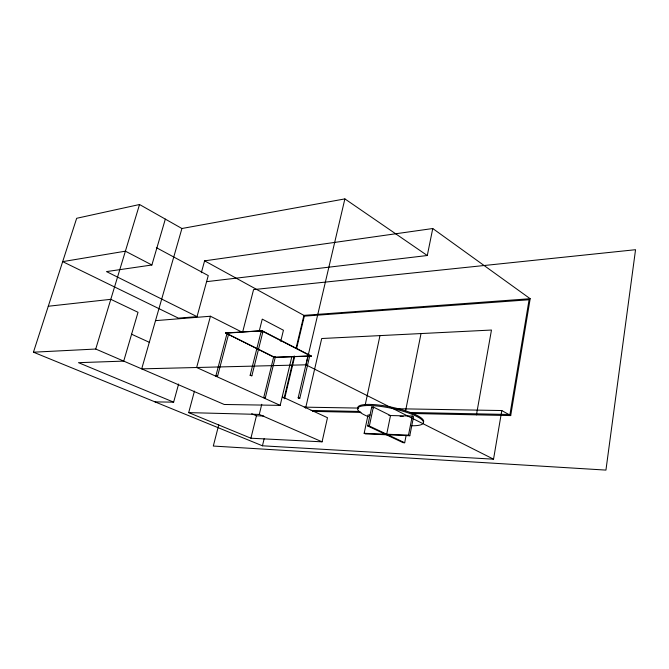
<?xml version="1.0" encoding="UTF-8"?>
<svg xmlns="http://www.w3.org/2000/svg" width="669" height="669" viewBox="0 0 669 669"><rect width="100%" height="100%" fill="white"/><g stroke="black" fill="none" stroke-linecap="round" stroke-linejoin="round"><path stroke-width="1" d="M217.534 376.321L215.886 375.861L217.55 376.304L228.639 333.965L226.992 333.538L228.639 333.965M250.139 375.326L261.161 331.481L262.097 331.473L262.867 331.891L251.862 375.786L250.139 375.326L251.862 375.761M261.161 331.506L261.679 331.849M411.569 413.475L510.706 415.583L530.174 298.709L432.759 228.522L204.605 260.843L201.327 272.718M432.759 228.522L427.29 255.516L344.886 198.902L181.918 228.505L139.537 204.513L76.667 218.295L33.45 352.195L262.44 445.797L493.538 459.177L501.792 410.54L396.265 408.726M476.437 414.855L491.472 330.043L321.714 338.514L305.591 408.182M370.108 415.064L368.025 415.014L364.153 433.303L365.466 433.905L409.796 435.736L413.551 416.703L412.255 416.051L388.873 415.499M386.699 434.223L390.512 415.541L373.352 407.053L371.713 407.028L367.724 425.961L403.056 442.661L404.686 442.736L406.108 435.586M409.796 435.736L408.5 435.109L412.255 416.051M405.489 411.293L421.027 333.563M404.686 442.736L369.363 426.019L373.352 407.053M365.115 405.381L379.975 335.604M263.72 397.528L273.73 356.702L274.608 356.719L275.31 357.087L265.3 397.955L263.737 397.52L265.309 397.938M194.462 391.089L188.691 412.622L250.917 438.22L322.073 441.824L327.476 417.715L282.402 396.893M274.441 357.472L311.269 355.983L262.139 330.729L225.57 332.961L273.512 357.02M298.165 397.879L308.066 355.565L308.919 355.532L309.705 355.941L299.812 398.222L298.157 397.821L299.787 398.256M181.918 228.505L141.703 368.862L305.976 364.814L344.886 198.902M284.032 398.54L294.209 355.941M296.15 347.83L303.902 315.375L530.174 298.709M284.593 398.783L294.703 356.452M296.626 348.39L304.328 316.136L529.087 299.754L509.937 414.512L409.997 412.472M33.45 352.195L95.734 349.034L224.232 404.477L280.169 405.364L291.726 357.162M262.44 445.797L264.146 438.764M280.737 341.29L283.439 330.243L262.248 319.121L259.112 331.565M188.691 412.622L259.279 414.429L261.763 404.293M250.917 438.22L256.444 415.792L263.753 415.993M225.495 333.237L262.139 330.729M218.755 424.848L213.302 446.047L605.938 470.098L635.55 249.704L253.576 289.593L242.663 331.991M215.886 375.861L227 333.588M241.852 332.05L210.451 316.236L196.644 367.507L280.169 405.364M155.032 401.893L173.639 402.153L178.606 384.014M165.327 219.114L151.888 264.991L125.396 251.176L62.677 261.638L178.422 318.143L197.029 316.638L208.26 275.578L156.32 247.63M95.734 349.034L139.537 204.513M262.867 331.916L261.93 331.924M309.68 355.983L308.066 355.59M275.293 357.129L274.599 357.129M151.888 264.991L106.48 271.597L197.029 316.638M206.872 281.632L427.29 255.516M48.277 306.251L110.803 299.327L138.023 312.298L123.723 361.109L78.499 362.673L173.639 402.153M155.517 320.643L210.451 316.236M274.507 357.204L311.269 355.983M304.328 407.145L358.651 408.082M311.102 410.457L360.031 411.46M312.431 411.376L361.034 412.405M400.087 416.377L403.19 416.453M367.724 425.961L369.363 426.019M364.153 433.303L408.5 435.109M251.711 413.743L256.444 415.792M259.279 414.429L322.073 441.824M131.517 334.182L149.513 342.394M371.713 407.028L373.519 407.923M225.57 332.961L273.579 356.753M305.976 364.814L493.538 459.177M262.072 331.021L311.202 356.268M204.605 260.843L303.902 315.375M501.792 410.54L510.706 415.583M368.468 416.737A33.693 7.392 12.2 0 1 367.239 405.531A33.693 7.392 12.2 0 1 415.098 415.641A33.693 7.392 12.2 0 1 411.126 425.752M358.007 408.784A33.684 7.418 12.2 0 1 391.189 407.087A33.684 7.418 12.2 0 1 423.335 422.356"/></g></svg>
